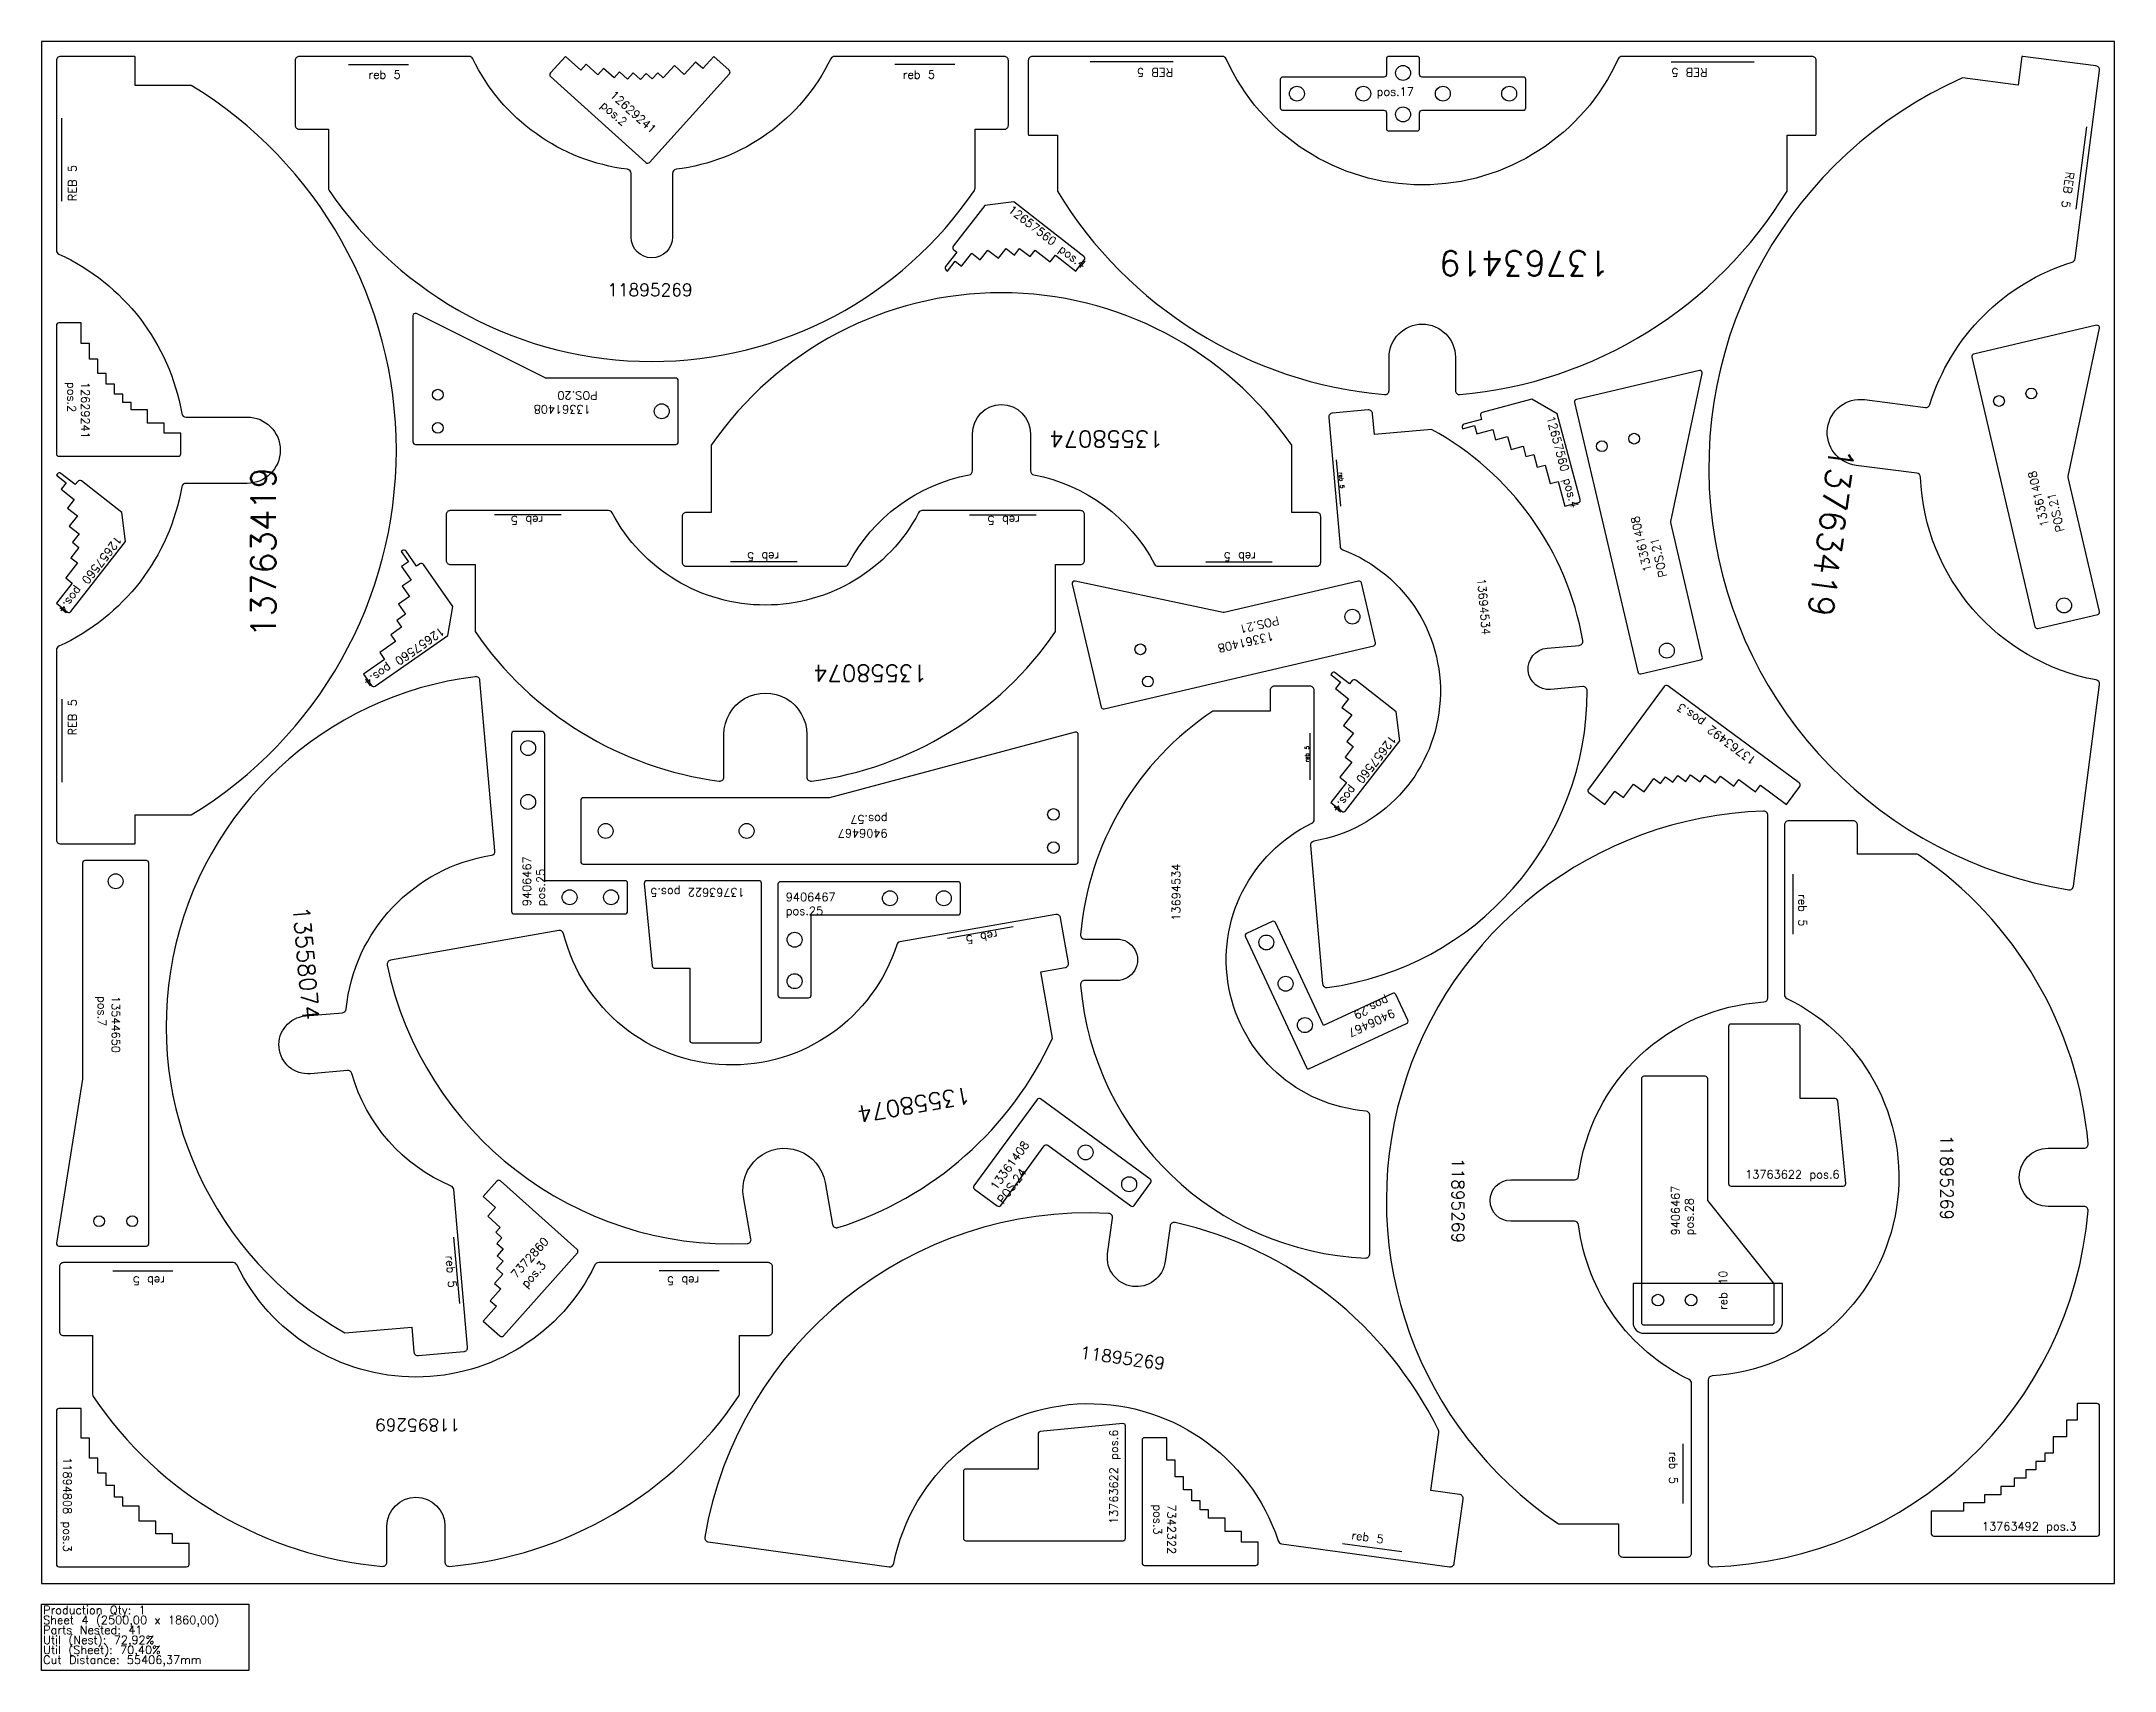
# Model space of a CAD drawing. Header units: millimetres. Extents: x 7875 to 10375, y -105 to 1860.
import ezdxf

# ---------------------------------------------------------------- set-up
doc = ezdxf.new("R2010")
doc.units = ezdxf.units.MM
for name, color, linetype in [('11894808', 7, 'Continuous'), ('11895269', 7, 'Continuous'), ('12629241', 7, 'Continuous'), ('12657560', 7, 'Continuous'), ('13361408v0', 7, 'Continuous'), ('13544650v0', 7, 'Continuous'), ('13558074', 7, 'Continuous'), ('13694534', 7, 'Continuous'), ('13723712v0', 7, 'Continuous'), ('13763419', 7, 'Continuous'), ('13763492v01', 7, 'Continuous'), ('13763622', 7, 'Continuous'), ('Des.', 7, 'Continuous'), ('Des.7342322', 7, 'Continuous'), ('Rebaixo', 7, 'Continuous'), ('sheet', 24, 'Continuous'), ('Stats', 7, 'Continuous'), ('Texto', 7, 'Continuous')]:
    doc.layers.add(name, color=color, linetype=linetype)
doc.styles.get("Standard").update_dxf_attribs({"font": 'txt.shx'})

msp = doc.modelspace()

# ---------------------------------------------------------------- linework, layer by layer
at = {"color": 2}
msp.add_lwpolyline([(8407.6, 316.6), (8427.8, 298.6, 0.414214), (8432, 298.8), (8521.3, 398.8, 0.414214), (8521, 403), (8428.5, 485.6, 0.414214), (8424.3, 485.4), (8407.6, 466.7), (8422.6, 453.4), (8413.2, 442.9), (8428.2, 429.6), (8422.8, 423.7), (8430.3, 417), (8424.3, 410.3), (8431.8, 403.6), (8424.4, 395.4), (8431.9, 388.8), (8423.9, 379.8), (8431.4, 373.1), (8421.4, 362), (8428.8, 355.3), (8416.2, 341.1), (8423.6, 334.5)], format="xyb", close=True, dxfattribs=at)
at = {"layer": '11894808', "color": 2}
msp.add_lwpolyline([(7893, 23.1, 0.414214), (7896, 20.1), (8050, 20.1, 0.414214), (8053, 23.1), (8053, 48.1), (8033, 48.1), (8033, 60.1), (8013, 60.1), (8013, 75.1), (7993, 75.1), (7993, 93.1), (7973, 93.1), (7973, 104.1), (7963, 104.1), (7963, 118.1), (7953, 118.1), (7953, 133.1), (7943, 133.1), (7943, 151.1), (7933, 151.1), (7933, 175.1), (7923, 175.1), (7923, 211.1), (7896, 211.1, 0.414214), (7893, 208.1)], format="xyb", close=True, dxfattribs=at)
at = {"layer": '11895269', "color": 2}
for points in [[(8221.8, 1680.4, 0.530472), (9000.1, 1680.4, 0.149944), (9001, 1683.2), (9001, 1754), (9036, 1754, 0.414214), (9041, 1759), (9041, 1837, 0.414214), (9036, 1842), (8831.4, 1842, 0.287238), (8826.9, 1839.2, -0.254297), (8640.3, 1705.8, 0.378699), (8636, 1700.8), (8636, 1624, -0.999997), (8586, 1624), (8586, 1700.8, 0.378699), (8581.6, 1705.8, -0.254297), (8395.1, 1839.2, 0.287238), (8390.6, 1842), (8186, 1842, 0.414214), (8181, 1837), (8181, 1759, 0.414214), (8186, 1754), (8221, 1754), (8221, 1683.2, 0.149944)], [(9646.9, 486.9), (9723.7, 486.9, 0.378699), (9728.7, 491.2, -0.361287), (9952.2, 701.4, 0.396382), (9956.9, 706.4), (9956.9, 926.6, 0.423695), (9951.7, 931.6, 0.726815), (9703.3, 72.7, 0.149944), (9706.1, 71.9), (9776.9, 71.9), (9776.9, 36.9, 0.414214), (9781.9, 31.9), (9859.9, 31.9, 0.414214), (9864.9, 36.9), (9864.9, 241.5, 0.287238), (9862.1, 246, -0.254297), (9728.7, 432.5, 0.378699), (9723.7, 436.9), (9646.9, 436.9, -0.999997)], [(10294.9, 524.9), (10338.2, 524.9, 0.439671), (10343.2, 530.3, 0.226069), (10138.5, 879, 0.149944), (10135.7, 879.9), (10064.9, 879.9), (10064.9, 914.9, 0.414214), (10059.9, 919.9), (9981.9, 919.9, 0.414214), (9976.9, 914.9), (9976.9, 710.3, 0.287238), (9979.7, 705.8, -0.771454), (9889.6, 250.3, 0.396382), (9884.9, 245.3), (9884.9, 25.1, 0.423695), (9890.1, 20.1, 0.379948), (10343.2, 449.4, 0.439671), (10338.2, 454.9), (10294.9, 454.9, -0.999999)], [(9230.1, 388.3, -0.999999), (9160.7, 397.8), (9166.6, 440.7, 0.439671), (9161.9, 446.4, 0.379948), (8674.9, 55.9, 0.423695), (8679.2, 50.2), (8897.3, 20.2, 0.396382), (8902.9, 24.1, -0.771454), (9366.4, 51.4, 0.287238), (9370.5, 48), (9573.2, 20.2, 0.414214), (9578.8, 24.5), (9589.4, 101.7, 0.414214), (9585.1, 107.4), (9550.5, 112.1), (9560.1, 182.2, 0.149944), (9559.6, 185.1, 0.226069), (9242, 435.4, 0.439671), (9236, 431.2)], [(8291.6, 25.7), (8291.6, 69, -0.999999), (8361.6, 69), (8361.6, 25.7, 0.439671), (8367, 20.7, 0.226069), (8715.7, 225.4, 0.149944), (8716.6, 228.2), (8716.6, 299), (8751.6, 299, 0.414214), (8756.6, 304), (8756.6, 382, 0.414214), (8751.6, 387), (8547, 387, 0.287238), (8542.5, 384.2, -0.626135), (8110.7, 384.2, 0.287238), (8106.2, 387), (7901.6, 387, 0.414214), (7896.6, 382), (7896.6, 304, 0.414214), (7901.6, 299), (7936.6, 299), (7936.6, 228.2, 0.149944), (7937.4, 225.4, 0.226069), (8286.1, 20.7, 0.439671)]]:
    msp.add_lwpolyline(points, format="xyb", close=True, dxfattribs=at)
at = {"layer": '12629241', "color": 2}
for points in [[(8506.8, 1842), (8488.7, 1822, 0.414214), (8488.9, 1817.7), (8604, 1713.9, 0.414214), (8608.2, 1714.1), (8704.7, 1821, 0.414214), (8704.5, 1825.3), (8685.9, 1842), (8672.5, 1827.2), (8663.6, 1835.2), (8650.2, 1820.3), (8638.3, 1831.1), (8624.9, 1816.2), (8618.3, 1822.2), (8611.6, 1814.8), (8604.1, 1821.5), (8597.4, 1814.1), (8588.5, 1822.1), (8581.8, 1814.7), (8572.2, 1823.4), (8565.5, 1816), (8552.8, 1827.4), (8546.1, 1819.9), (8532, 1832.7), (8525.3, 1825.3)], [(7923, 1520.6), (7896, 1520.6, 0.414214), (7893, 1517.6), (7893, 1362.6, 0.414214), (7896, 1359.6), (8040, 1359.6, 0.414214), (8043, 1362.6), (8043, 1387.6), (8023, 1387.6), (8023, 1399.6), (8003, 1399.6), (8003, 1415.6), (7983, 1415.6), (7983, 1424.6), (7973, 1424.6), (7973, 1434.6), (7963, 1434.6), (7963, 1446.6), (7953, 1446.6), (7953, 1459.6), (7943, 1459.6), (7943, 1476.6), (7933, 1476.6), (7933, 1495.6), (7923, 1495.6)]]:
    msp.add_lwpolyline(points, format="xyb", close=True, dxfattribs=at)
at = {"layer": '12657560', "color": 2}
for points in [[(9132.1, 1600.7), (9047.7, 1666.5), (9012.6, 1662.1), (8974.5, 1613.2, 0.414214), (8975, 1609), (8978.9, 1605.9), (8965.4, 1588.5, 0.414214), (8966, 1584.3), (8967.5, 1583.1), (8976.8, 1594.9), (8984.6, 1588.8), (8996.9, 1604.6), (9007.2, 1596.6), (9016.4, 1608.4), (9029, 1598.6), (9038.2, 1610.4), (9048.5, 1602.4), (9054.6, 1610.3), (9067.3, 1600.5), (9073.4, 1608.4), (9091.6, 1594.3), (9097.7, 1602.1), (9122.2, 1583.1), (9132.6, 1596.5, 0.414214)], [(9730.7, 1307.5), (9703, 1410.9), (9672.4, 1428.6), (9612.5, 1412.5, 0.414214), (9610.4, 1408.8), (9611.7, 1404), (9590.4, 1398.3, 0.414214), (9588.3, 1394.6), (9588.8, 1392.7), (9603.3, 1396.6), (9605.9, 1386.9), (9625.2, 1392.1), (9628.6, 1379.6), (9643.1, 1383.4), (9647.2, 1368), (9661.7, 1371.9), (9665.1, 1359.3), (9674.7, 1361.9), (9678.9, 1346.4), (9688.5, 1349), (9694.5, 1326.8), (9704.1, 1329.4), (9712.2, 1299.5), (9728.6, 1303.9, 0.414214)], [(7910.6, 1172.4), (7976.4, 1256.8), (7972, 1291.9), (7923.1, 1330, 0.414214), (7918.9, 1329.4), (7915.8, 1325.5), (7898.4, 1339, 0.414214), (7894.2, 1338.5), (7893, 1336.9), (7904.8, 1327.7), (7898.7, 1319.8), (7914.5, 1307.5), (7906.5, 1297.2), (7918.3, 1288), (7908.5, 1275.4), (7920.3, 1266.2), (7912.3, 1255.9), (7920.2, 1249.8), (7910.4, 1237.2), (7918.3, 1231), (7904.2, 1212.9), (7912, 1206.7), (7893, 1182.3), (7906.4, 1171.8, 0.414214)], [(8277.3, 1082.3), (8365, 1143.6), (8371.1, 1178.4), (8335.6, 1229.2, 0.414214), (8331.4, 1230), (8327.3, 1227.1), (8314.7, 1245.1, 0.414214), (8310.5, 1245.9), (8308.9, 1244.7), (8317.5, 1232.4), (8309.3, 1226.7), (8320.7, 1210.3), (8310.1, 1202.8), (8318.7, 1190.6), (8305.6, 1181.4), (8314.2, 1169.1), (8303.5, 1161.6), (8309.3, 1153.4), (8296.2, 1144.3), (8301.9, 1136.1), (8283.1, 1122.9), (8288.8, 1114.7), (8263.4, 1096.9), (8273.2, 1083, 0.414214)], [(9447.4, 931.9), (9513.2, 1016.4), (9508.8, 1051.4), (9459.9, 1089.5, 0.414214), (9455.7, 1089), (9452.6, 1085.1), (9435.2, 1098.6, 0.414214), (9431, 1098.1), (9429.8, 1096.5), (9441.6, 1087.3), (9435.5, 1079.4), (9451.3, 1067.1), (9443.3, 1056.8), (9455.1, 1047.6), (9445.3, 1035), (9457.1, 1025.8), (9449.1, 1015.5), (9457, 1009.4), (9447.2, 996.8), (9455.1, 990.6), (9440.9, 972.5), (9448.8, 966.3), (9429.8, 941.9), (9443.2, 931.4, 0.414214)]]:
    msp.add_lwpolyline(points, format="xyb", close=True, dxfattribs=at)
at = {"layer": '13361408v0', "color": 2}
for points in [[(8643, 1450.9, 0.414214), (8640, 1453.9), (8483.7, 1453.9, -0.116434), (8482.4, 1454.2), (8327.3, 1531.7, 0.557537), (8323, 1529.1), (8323, 1376.9, 0.414214), (8326, 1373.9), (8640, 1373.9, 0.414214), (8643, 1376.9)], [(10354.7, 1168.7, 0.414214), (10356.9, 1172.3), (10319, 1334.2, -0.110406), (10318.9, 1335.5), (10356.9, 1514, 0.549761), (10353.3, 1517.6), (10205, 1482.8, 0.414214), (10202.8, 1479.2), (10279, 1154, 0.414214), (10282.6, 1151.8)], [(9875.7, 1114.1, 0.414214), (9877.9, 1117.7), (9840, 1279.7, -0.110406), (9840, 1281), (9877.9, 1459.5, 0.549761), (9874.3, 1463), (9726.1, 1428.3, 0.414214), (9723.8, 1424.7), (9800.1, 1099.5, 0.414214), (9803.7, 1097.2)], [(9467, 1206.8, 0.414214), (9463.4, 1209.1), (9301.4, 1171.1, -0.110406), (9300.1, 1171.1), (9121.6, 1209.1, 0.549761), (9118.1, 1205.4), (9152.8, 1057.2, 0.414214), (9156.4, 1054.9), (9481.6, 1131.2, 0.414214), (9483.9, 1134.8)], [(9000.2, 475.5), (9027.6, 455.5, 0.414214), (9031.8, 456.1), (9084.3, 528, -0.414214), (9088.5, 528.6), (9188.6, 455.5, 0.414214), (9192.8, 456.1), (9212.9, 483.6, 0.414214), (9212.2, 487.8), (9079.8, 584.5, 0.414214), (9075.6, 583.9), (8999.5, 479.7, 0.414214)]]:
    msp.add_lwpolyline(points, format="xyb", close=True, dxfattribs=at)
for centre, radius in [((8353, 1433.9), 6.5), ((10235.7, 1426.3), 6.5), ((10274.7, 1435.4), 6.5), ((8353, 1393.9), 6.5), ((8623, 1413.9), 9), ((9756.8, 1371.8), 6.5), ((9795.7, 1380.9), 6.5), ((9455.9, 1166.2), 9), ((10314.1, 1179.7), 9), ((9200.2, 1126.8), 6.5), ((9835.1, 1125.2), 9), ((9209.3, 1087.9), 6.5), ((9134.2, 520), 9), ((9186.7, 481.6), 9)]:
    msp.add_circle(centre, radius, dxfattribs=at)
at = {"layer": '13544650v0', "color": 2}
msp.add_lwpolyline([(7927.5, 872, 0.414214), (7924.5, 869), (7924.5, 608.7, -0.039399), (7924.5, 608.2), (7893.1, 410.5, 0.461138), (7896, 407), (8001.5, 407, 0.414214), (8004.5, 410), (8004.5, 869, 0.414214), (8001.5, 872)], format="xyb", close=True, dxfattribs=at)
for centre, radius in [((7964.5, 847), 9), ((7944.5, 437), 6.5), ((7984.5, 437), 6.5)]:
    msp.add_circle(centre, radius, dxfattribs=at)
at = {"layer": '13558074', "color": 2}
for points in [[(9217.4, 1229.6, 0.27799), (9221.8, 1226.9), (9412.7, 1226.9, 0.414214), (9417.7, 1231.9), (9417.7, 1286.9, 0.414214), (9412.7, 1291.9), (9382.7, 1291.9), (9382.7, 1373, 0.525454), (8682.7, 1373), (8682.7, 1291.9), (8652.7, 1291.9, 0.414214), (8647.7, 1286.9), (8647.7, 1231.9, 0.414214), (8652.7, 1226.9), (8843.5, 1226.9, 0.27799), (8847.9, 1229.6, -0.227968), (8993.6, 1337.2, 0.360156), (8997.7, 1342.2), (8997.7, 1386.9, -0.999998), (9067.7, 1386.9), (9067.7, 1342.2, 0.360156), (9071.7, 1337.2, -0.227968)], [(9098, 1229.1), (9128, 1229.1, 0.414214), (9133, 1234.1), (9133, 1289.1, 0.414214), (9128, 1294.1), (8937.2, 1294.1, 0.27799), (8932.8, 1291.5, -0.602542), (8563.2, 1291.5, 0.27799), (8558.8, 1294.1), (8368, 1294.1, 0.414214), (8363, 1289.1), (8363, 1234.1, 0.414214), (8368, 1229.1), (8398, 1229.1), (8398, 1148.1, 0.212169), (8692.3, 967.8, 0.453224), (8698, 972.8), (8698, 1024.1, -1.000003), (8798, 1024.1), (8798, 972.8, 0.453224), (8803.6, 967.8, 0.212169), (9098, 1148.1)], [(8372.2, 475.2, 0.27799), (8369.2, 479.4, -0.227968), (8249.2, 615.2, 0.360156), (8244, 618.8), (8199.4, 614.9, -0.999995), (8193.3, 684.6), (8237.9, 688.5, 0.360156), (8242.4, 693, -0.340466), (8417.6, 878.4, 0.393813), (8421.8, 883.8), (8403.8, 1089.2, 0.424715), (8398.2, 1093.8, 0.722503), (8240.7, 302.3), (8321.5, 309.3), (8324.1, 279.5, 0.414214), (8329.5, 274.9), (8384.3, 279.7, 0.414214), (8388.8, 285.1)], [(9098.2, 806.9), (8910.3, 773.8, 0.27799), (8906.5, 770.4, -0.75439), (8504.7, 783.8, 0.393813), (8499, 787.5), (8295.9, 751.7, 0.424715), (8291.9, 745.8, 0.36609), (8725.9, 409.9, 0.453224), (8730.6, 415.7), (8721.7, 466.3, -1.000001), (8820.1, 483.7), (8829.1, 433.1, 0.453224), (8835.5, 429.2, 0.212169), (9094.1, 657.8), (9080, 737.7), (9109.5, 742.9, 0.414214), (9113.6, 748.7), (9104, 802.8, 0.414214)]]:
    msp.add_lwpolyline(points, format="xyb", close=True, dxfattribs=at)
at = {"layer": '13694534', "color": 2}
for points in [[(9431.9, 1411.7, 0.414214), (9427.4, 1406.3), (9441, 1251.1, 0.287408), (9444.2, 1246.9, -0.764308), (9409.4, 895.4, 0.391008), (9405.3, 890), (9419.9, 723.4, 0.426648), (9425.5, 718.9, 0.377523), (9739, 1076.8, 0.439217), (9733.6, 1081.8), (9695, 1078.4, -0.999993), (9690.6, 1128.2), (9729.2, 1131.6, 0.439217), (9733.7, 1137.4, 0.229008), (9551.1, 1392.1), (9482.4, 1386), (9480.2, 1410.9, 0.414214), (9474.8, 1415.5)], [(9404.8, 1082.3), (9361.8, 1082.3, 0.414214), (9356.8, 1077.3), (9356.8, 1052.3), (9287.8, 1052.3, 0.229008), (9128.1, 782.7, 0.439217), (9133.1, 777.3), (9171.8, 777.3, -1.000002), (9171.8, 727.3), (9133.1, 727.3, 0.439217), (9128.1, 721.9, 0.377523), (9471.6, 392.6, 0.426648), (9476.8, 397.6), (9476.8, 564.9, 0.391008), (9472.2, 569.9, -0.764308), (9407, 917, 0.287408), (9409.8, 921.5), (9409.8, 1077.3, 0.414214)]]:
    msp.add_lwpolyline(points, format="xyb", close=True, dxfattribs=at)
at = {"layer": '13723712v0', "color": 2}
msp.add_lwpolyline([(9534, 1752, 0.414214), (9537, 1755), (9537, 1774, -0.414214), (9540, 1777), (9662, 1777, 0.414214), (9665, 1780), (9665, 1814, 0.414214), (9662, 1817), (9540, 1817, -0.414214), (9537, 1820), (9537, 1839, 0.414214), (9534, 1842), (9500, 1842, 0.414214), (9497, 1839), (9497, 1820, -0.414214), (9494, 1817), (9372, 1817, 0.414214), (9369, 1814), (9369, 1780, 0.414214), (9372, 1777), (9494, 1777, -0.414214), (9497, 1774), (9497, 1755, 0.414214), (9500, 1752)], format="xyb", close=True, dxfattribs=at)
for centre in [(9517, 1822), (9389, 1797), (9469, 1797), (9565, 1797), (9645, 1797), (9517, 1772)]:
    msp.add_circle(centre, 9, dxfattribs=at)
at = {"layer": '13763419', "color": 2}
for points in [[(8055.6, 927, 0.562208), (8055.6, 1807), (7988, 1807), (7988, 1841.6, 0.000528), (7987, 1842), (7898, 1842, 0.414214), (7893, 1837), (7893, 1608.1, 0.293722), (7895.9, 1603.5, -0.247928), (8044.2, 1411.2, 0.365073), (8049.2, 1407), (8123, 1407, -0.999997), (8123, 1327), (8049.2, 1327, 0.365073), (8044.2, 1322.8, -0.247928), (7895.9, 1130.5, 0.293722), (7893, 1125.9), (7893, 897, 0.414214), (7898, 892), (7987, 892, 0.000528), (7988, 892.4), (7988, 927)], [(9494.6, 1434, 0.440334), (9500.1, 1439), (9500.1, 1479, -0.999997), (9580.1, 1479), (9580.1, 1439, 0.440334), (9585.5, 1434, 0.238363), (9980.1, 1679.4), (9980.1, 1747), (10014.6, 1747, 0.000528), (10015.1, 1748), (10015.1, 1837, 0.414214), (10010.1, 1842), (9781.1, 1842, 0.293722), (9776.6, 1839.1, -0.64291), (9303.5, 1839.1, 0.293722), (9299, 1842), (9070.1, 1842, 0.414214), (9065.1, 1837), (9065.1, 1748, 0.000528), (9065.5, 1747), (9100.1, 1747), (9100.1, 1679.4, 0.238363)], [(10324, 1593.8, 0.293722), (10327.5, 1598), (10356.9, 1825, 0.414214), (10352.6, 1830.6), (10264.3, 1842, 0.000528), (10263.2, 1841.7), (10258.8, 1807.4), (10191.7, 1816.1, 0.746767), (10319.7, 836.8, 0.422856), (10325.4, 841.1), (10356.9, 1084.3, 0.397721), (10352.8, 1089.8, -0.349109), (10141, 1334.5, 0.365073), (10136.6, 1339.2), (10063.4, 1348.7, -0.999997), (10073.6, 1428), (10146.9, 1418.6, 0.365073), (10152.3, 1422, -0.247928)]]:
    msp.add_lwpolyline(points, format="xyb", close=True, dxfattribs=at)
at = {"layer": '13763492v01', "color": 2}
for points in [[(9836.2, 1082.8, 0.414214), (9832, 1082.1), (9740.5, 958.3, 0.414214), (9741.2, 954.1), (9760.5, 939.8), (9772.4, 955.9), (9782.8, 948.2), (9794.7, 964.3), (9807.6, 954.8), (9819.5, 970.8), (9827.5, 964.9), (9833.4, 972.9), (9842.3, 966.4), (9848.2, 974.5), (9857.9, 967.3), (9863.8, 975.4), (9875.1, 967.1), (9881, 975.1), (9893.9, 965.6), (9899.8, 973.6), (9915.9, 961.8), (9921.9, 969.8), (9942, 954.9), (9947.9, 963), (9979.3, 939.8), (9995.3, 961.5, 0.414214), (9994.7, 965.7)], [(10354, 57.1, 0.414214), (10357, 60.1), (10357, 214.1, 0.414214), (10354, 217.1), (10330, 217.1), (10330, 197.1), (10317, 197.1), (10317, 177.1), (10301, 177.1), (10301, 157.1), (10291, 157.1), (10291, 147.1), (10280, 147.1), (10280, 137.1), (10268, 137.1), (10268, 127.1), (10254, 127.1), (10254, 117.1), (10238, 117.1), (10238, 107.1), (10218, 107.1), (10218, 97.1), (10193, 97.1), (10193, 87.1), (10154, 87.1), (10154, 60.1, 0.414214), (10157, 57.1)]]:
    msp.add_lwpolyline(points, format="xyb", close=True, dxfattribs=at)
at = {"layer": '13763622', "color": 2}
for points in [[(8656.7, 742.2), (8656.7, 655.2, 0.414214), (8659.7, 652.2), (8740.2, 652.2, 0.414214), (8743.2, 655.2), (8743.2, 844.7, 0.414214), (8740.2, 847.7), (8604.9, 847.7, 0.442577), (8601.9, 844.4), (8611.5, 744.9, 0.386408), (8614.5, 742.2)], [(9996, 584.8), (9996, 671.8, 0.414214), (9993, 674.8), (9912.5, 674.8, 0.414214), (9909.5, 671.8), (9909.5, 482.3, 0.414214), (9912.5, 479.3), (10047.8, 479.3, 0.442577), (10050.8, 482.6), (10041.2, 582.1, 0.386408), (10038.2, 584.8)], [(9076.8, 138.1), (8989.8, 138.1, 0.414214), (8986.8, 135.1), (8986.8, 54.6, 0.414214), (8989.8, 51.6), (9179.3, 51.6, 0.414214), (9182.3, 54.6), (9182.3, 190, 0.442577), (9179, 192.9), (9079.5, 183.4, 0.386408), (9076.8, 180.4)]]:
    msp.add_lwpolyline(points, format="xyb", close=True, dxfattribs=at)
at = {"layer": 'Des.', "color": 2}
for points in [[(8481.9, 847.7), (8481.9, 1024.7, 0.414214), (8478.9, 1027.7), (8444.9, 1027.7, 0.414214), (8441.9, 1024.7), (8441.9, 810.7, 0.414214), (8444.9, 807.7), (8578.9, 807.7, 0.414214), (8581.9, 810.7), (8581.9, 844.7, 0.414214), (8578.9, 847.7)], [(8525.4, 870.7, 0.414214), (8528.4, 867.7), (9122.4, 867.7, 0.414214), (9125.4, 870.7), (9125.4, 1023.8, 0.492773), (9121.7, 1026.7), (8825.4, 947.7), (8528.4, 947.7, 0.414214), (8525.4, 944.7)], [(8803.2, 806.5), (8980.2, 806.5, 0.414214), (8983.2, 809.5), (8983.2, 843.5, 0.414214), (8980.2, 846.5), (8766.2, 846.5, 0.414214), (8763.2, 843.5), (8763.2, 709.5, 0.414214), (8766.2, 706.5), (8800.2, 706.5, 0.414214), (8803.2, 709.5)], [(9421, 672.9), (9363.1, 797.1, 0.414214), (9359.1, 798.5), (9328.3, 784.2, 0.414214), (9326.8, 780.2), (9400.4, 622.5, 0.414214), (9404.3, 621), (9521.3, 675.6, 0.414214), (9522.7, 679.5), (9508.3, 710.4, 0.414214), (9504.3, 711.8)]]:
    msp.add_lwpolyline(points, format="xyb", close=True, dxfattribs=at)
at = {"layer": 'Des.', "color": 1}
msp.add_lwpolyline([(9807.4, 311.8), (9961.4, 311.8, 0.414214), (9964.4, 314.8), (9964.4, 360.8, 0.170304), (9963.8, 362.7), (9884.4, 461.8), (9884.4, 608.8, 0.414214), (9881.4, 611.8), (9807.4, 611.8, 0.414214), (9804.4, 608.8), (9804.4, 314.8, 0.414214)], format="xyb", close=True, dxfattribs=at)
at = {"layer": 'Des.', "color": 2}
for centre, radius in [((8461.9, 1007.7), 9), ((8461.9, 942.7), 9), ((9095.4, 927.7), 7), ((8555.4, 907.7), 9), ((8725.4, 907.7), 9), ((9095.4, 887.7), 7), ((8511.9, 827.7), 9), ((8561.9, 827.7), 9), ((8898.2, 826.5), 9), ((8963.2, 826.5), 9), ((8783.2, 776.5), 9), ((9352.1, 773.2), 9), ((8783.2, 726.5), 9), ((9375.4, 723.4), 9), ((9398.6, 673.5), 9)]:
    msp.add_circle(centre, radius, dxfattribs=at)
at = {"layer": 'Des.', "color": 1}
for centre in [(9824.4, 341.8), (9864.4, 341.8)]:
    msp.add_circle(centre, 7, dxfattribs=at)
at = {"layer": 'Des.7342322', "color": 2}
msp.add_lwpolyline([(9232.3, 175.8), (9205.3, 175.8, 0.414214), (9202.3, 172.8), (9202.3, 24.8, 0.414214), (9205.3, 21.8), (9339.3, 21.8, 0.414214), (9342.3, 24.8), (9342.3, 49.8), (9322.3, 49.8), (9322.3, 62.8), (9302.3, 62.8), (9302.3, 78.8), (9282.3, 78.8), (9282.3, 88.8), (9272.3, 88.8), (9272.3, 99.8), (9262.3, 99.8), (9262.3, 112.8), (9252.3, 112.8), (9252.3, 128.8), (9242.3, 128.8), (9242.3, 148.8), (9232.3, 148.8)], format="xyb", close=True, dxfattribs=at)
at = {"layer": 'Rebaixo', "color": 2}
for p, q in [((8245.4, 1832), (8317.7, 1832)), ((8976.5, 1832), (8904.2, 1832)), ((9239.7, 1835.4), (9139.5, 1835.4)), ((9840.5, 1835.4), (9940.6, 1835.4)), ((7899.6, 1667.4), (7899.6, 1767.6)), ((10328.6, 1657.6), (10341.4, 1757)), ((9441.8, 1299.3), (9436.9, 1355.3)), ((8501.6, 1288.9), (8421.3, 1288.9)), ((8994.3, 1288.9), (9074.7, 1288.9)), ((8786.3, 1232.2), (8706, 1232.2)), ((9279, 1232.2), (9359.3, 1232.2)), ((7899.6, 1066.6), (7899.6, 966.4)), ((9404.8, 969.5), (9404.8, 1025.7)), ((9986.9, 855.4), (9986.9, 783.1)), ((8967.5, 778.5), (9046.7, 792.5)), ((8372, 417.8), (8379, 337.8)), ((7961, 377), (8033.4, 377)), ((8692.1, 377), (8619.8, 377)), ((9854.9, 96.3), (9854.9, 168.6)), ((9515.6, 38.2), (9444, 48))]:
    msp.add_line(p, q, dxfattribs=at)
at = {"layer": 'Rebaixo', "color": 1}
msp.add_lwpolyline([(9794.4, 361.8), (9794.4, 314.8, 0.414214), (9807.4, 301.8), (9961.4, 301.8, 0.414214), (9974.4, 314.8), (9974.4, 360.8, 0.020262), (9974.4, 361.8)], format="xyb", close=True, dxfattribs=at)
at = {"layer": 'sheet', "color": 7}
msp.add_lwpolyline([(7875, 0), (10375, 0), (10375, 1860), (7875, 1860)], close=True, dxfattribs=at)
at = {"layer": 'Stats', "color": 151}
msp.add_lwpolyline([(7875, -25), (8125, -25), (8125, -105), (7875, -105), (7875, -25)], close=True, dxfattribs=at)

# ---------------------------------------------------------------- texts
at = {"layer": 'Rebaixo', "color": 2, "char_height": 10, "width": 120.718}
for insert, attachment_point in [((8269.3, 1815.1), 7), ((8952.6, 1815.1), 9)]:
    msp.add_mtext('reb 5', dxfattribs=dict(at, insert=insert, attachment_point=attachment_point))
at = {"layer": 'Rebaixo', "color": 2}
for s, insert, char_height, width, attachment_point, rotation in [('{\\W7.917248; }REB 5', (9239.7, 1817.6), 10, 100.176, 1, 180), ('REB 5', (9840.5, 1817.6), 10, 100.176, 3, 180), ('{\\W7.917248; }REB 5', (7917.4, 1667.4), 10, 100.176, 7, 90), ('REB 5', (10310.9, 1659.9), 10, 100.176, 9, 262.6314), ('reb 5', (9446.2, 1321.1), 5, 41.713, 3, 275), ('reb 5', (8480, 1277.5), 10, 42.63, 1, 180), ('reb 5', (9015.9, 1277.5), 10, 42.63, 3, 180), ('reb 5', (8764.7, 1243.6), 10, 42.63, 7, 180), ('reb 5', (9300.6, 1243.6), 10, 42.63, 9, 180), ('REB 5', (7917.4, 1066.6), 10, 100.176, 9, 90), ('reb 5', (9398.5, 990.8), 5, 41.713, 1, 90), ('reb 5', (10003.8, 831.5), 10, 120.718, 1, 270), ('reb 5', (8990.8, 771), 10, 42.63, 3, 190), ('reb 5', (8362.4, 395.3), 10, 42.63, 7, 275), ('reb 5', (7985, 360.1), 10, 120.718, 3, 180), ('reb 5', (8668.2, 360.1), 10, 120.718, 1, 180), ('reb 5', (9838, 120.2), 10, 120.718, 9, 270), ('reb 5', (9494.2, 58.2), 10, 120.718, 3, 352.1765)]:
    msp.add_mtext(s, dxfattribs=dict(at, insert=insert, char_height=char_height, width=width, attachment_point=attachment_point, rotation=rotation))
at = {"layer": 'Rebaixo', "color": 1, "insert": (9897.8, 329.9), "char_height": 10, "attachment_point": 1, "rotation": 90}
msp.add_mtext_dynamic_manual_height_columns('reb 10', width=45.795, gutter_width=12.5, heights=[0], dxfattribs=at)
at = {"layer": 'Stats', "color": 60}
for s, p in [('Sheet 4 (2500,00 x 1860,00)', (7877, -49)), ('Production Qty: 1', (7877, -37)), ('Parts Nested: 41', (7877, -61)), ('Util (Nest): 72,92%', (7877, -73)), ('Util (Sheet): 70,40%', (7877, -85)), ('Cut Distance: 55406,37mm', (7877, -97))]:
    msp.add_text(s, height=10, dxfattribs=at).set_placement(p)
at = {"layer": 'Texto', "color": 2}
msp.add_text('11895269', height=15, dxfattribs=at).set_placement((8557.3, 1552.9))
msp.add_text('11895269', height=15, rotation=180, dxfattribs=at).set_placement((8380.2, 198.7))
at = {"layer": 'Texto', "color": 2, "char_height": 10, "attachment_point": 1}
for s, insert, width in [('pos.17', (9485.1, 1804.5), 65.461), ('9406467 pos.25', (8772.6, 833), 101.669), ('13763622 pos.6', (9929.6, 498.5), 113.35), ('13763492 pos.3', (10215.1, 74), 113.699)]:
    msp.add_mtext(s, dxfattribs=dict(at, insert=insert, width=width))
at = {"layer": 'Texto', "color": 2}
for s, insert, char_height, width, attachment_point, rotation in [('12629241 \\P{\\W0.535839; }pos.2', (8566.5, 1801.6), 10, 36.677, 1, 317.9415), ('12657560 pos.4', (9046, 1663.2), 10, 151.221, 1, 322.0925), ('13763419', (9766.3, 1577.4), 30, 208.241, 1, 180), ('12629241 \\P{\\W0.535839; }pos.2', (7933, 1449.3), 10, 36.677, 1, 270), ('{\\W0.946837; }13361408 POS.20', (8545.7, 1411.3), 10, 120.119, 1, 180), ('12657560 pos.4', (9699.7, 1409.2), 10, 151.221, 1, 285), ('13558074', (9228, 1370.5), 20, 421.248, 1, 180), ('13763419', (10005.2, 1168.4), 30, 208.241, 9, 262.6314), ('13763419', (8157.6, 1140.8), 30, 208.241, 7, 90), ('{\\W1.191126; }13361408 POS.21', (10288.6, 1263.4), 10, 120.119, 1, 103.1915), ('{\\W1.191126; }13361408 POS.21', (9809.6, 1208.9), 10, 120.119, 1, 103.1915), ('12657560 pos.4', (7973, 1258.4), 10, 151.221, 1, 232.0925), ('13694534', (9622.4, 1144.6), 10, 154.991, 3, 275), ('12657560 pos.4', (8362.3, 1146.2), 10, 151.221, 1, 215), ('{\\W1.191126; }13361408 POS.21', (9372.2, 1140.7), 10, 120.119, 1, 193.1915), ('13558074', (8943.3, 1087.9), 20, 421.248, 1, 180), ('13763492 pos.3', (9937.9, 986.7), 10, 113.699, 1, 143.5491), ('12657560 pos.4', (9509.8, 1018), 10, 151.221, 1, 232.0925), ('9406467 pos.57', (8895.4, 899.9), 10, 101.669, 1, 180), ('9406467 pos.25', (8455.4, 817), 10, 101.669, 1, 90), ('13694534', (9238.3, 799.6), 10, 154.991, 1, 90), ('13763622 pos.5', (8723.1, 828.5), 10, 113.35, 1, 180), ('13558074', (8198.1, 817.6), 20, 421.248, 1, 275), ('13544650\\Ppos.7', (7969.7, 708.6), 10, 103.504, 1, 270), ('9406467 pos.29', (9508.3, 684.1), 10, 101.669, 1, 205), ('13558074', (8996.5, 579.6), 20, 421.248, 1, 190), ('{\\W0.947716; }13361408 POS.24', (9013.3, 472.8), 10, 120.119, 1, 53.8418), ('11895269', (10180.2, 541.2), 15, 347.556, 1, 270), ('11895269', (9590.8, 410.5), 15, 347.556, 3, 270), ('7372860 pos.3', (8440, 373.9), 10, 66.712, 1, 48.2397), ('11895269', (9230.7, 272.5), 15, 347.556, 3, 352.1765), ('13763622 pos.6', (9163.1, 71.7), 10, 113.35, 1, 90), ('11894808 pos.3', (7911.3, 152.2), 10, 147.415, 1, 270), ('7342322 pos.3', (9242.8, 95.4), 10, 67.429, 1, 270)]:
    msp.add_mtext(s, dxfattribs=dict(at, insert=insert, char_height=char_height, width=width, attachment_point=attachment_point, rotation=rotation))
at = {"layer": 'Texto', "color": 1, "insert": (9840.5, 419.9), "char_height": 10, "width": 101.669, "attachment_point": 1, "rotation": 90}
msp.add_mtext('9406467 pos.28', dxfattribs=at)

doc.saveas('drawing.dxf')
